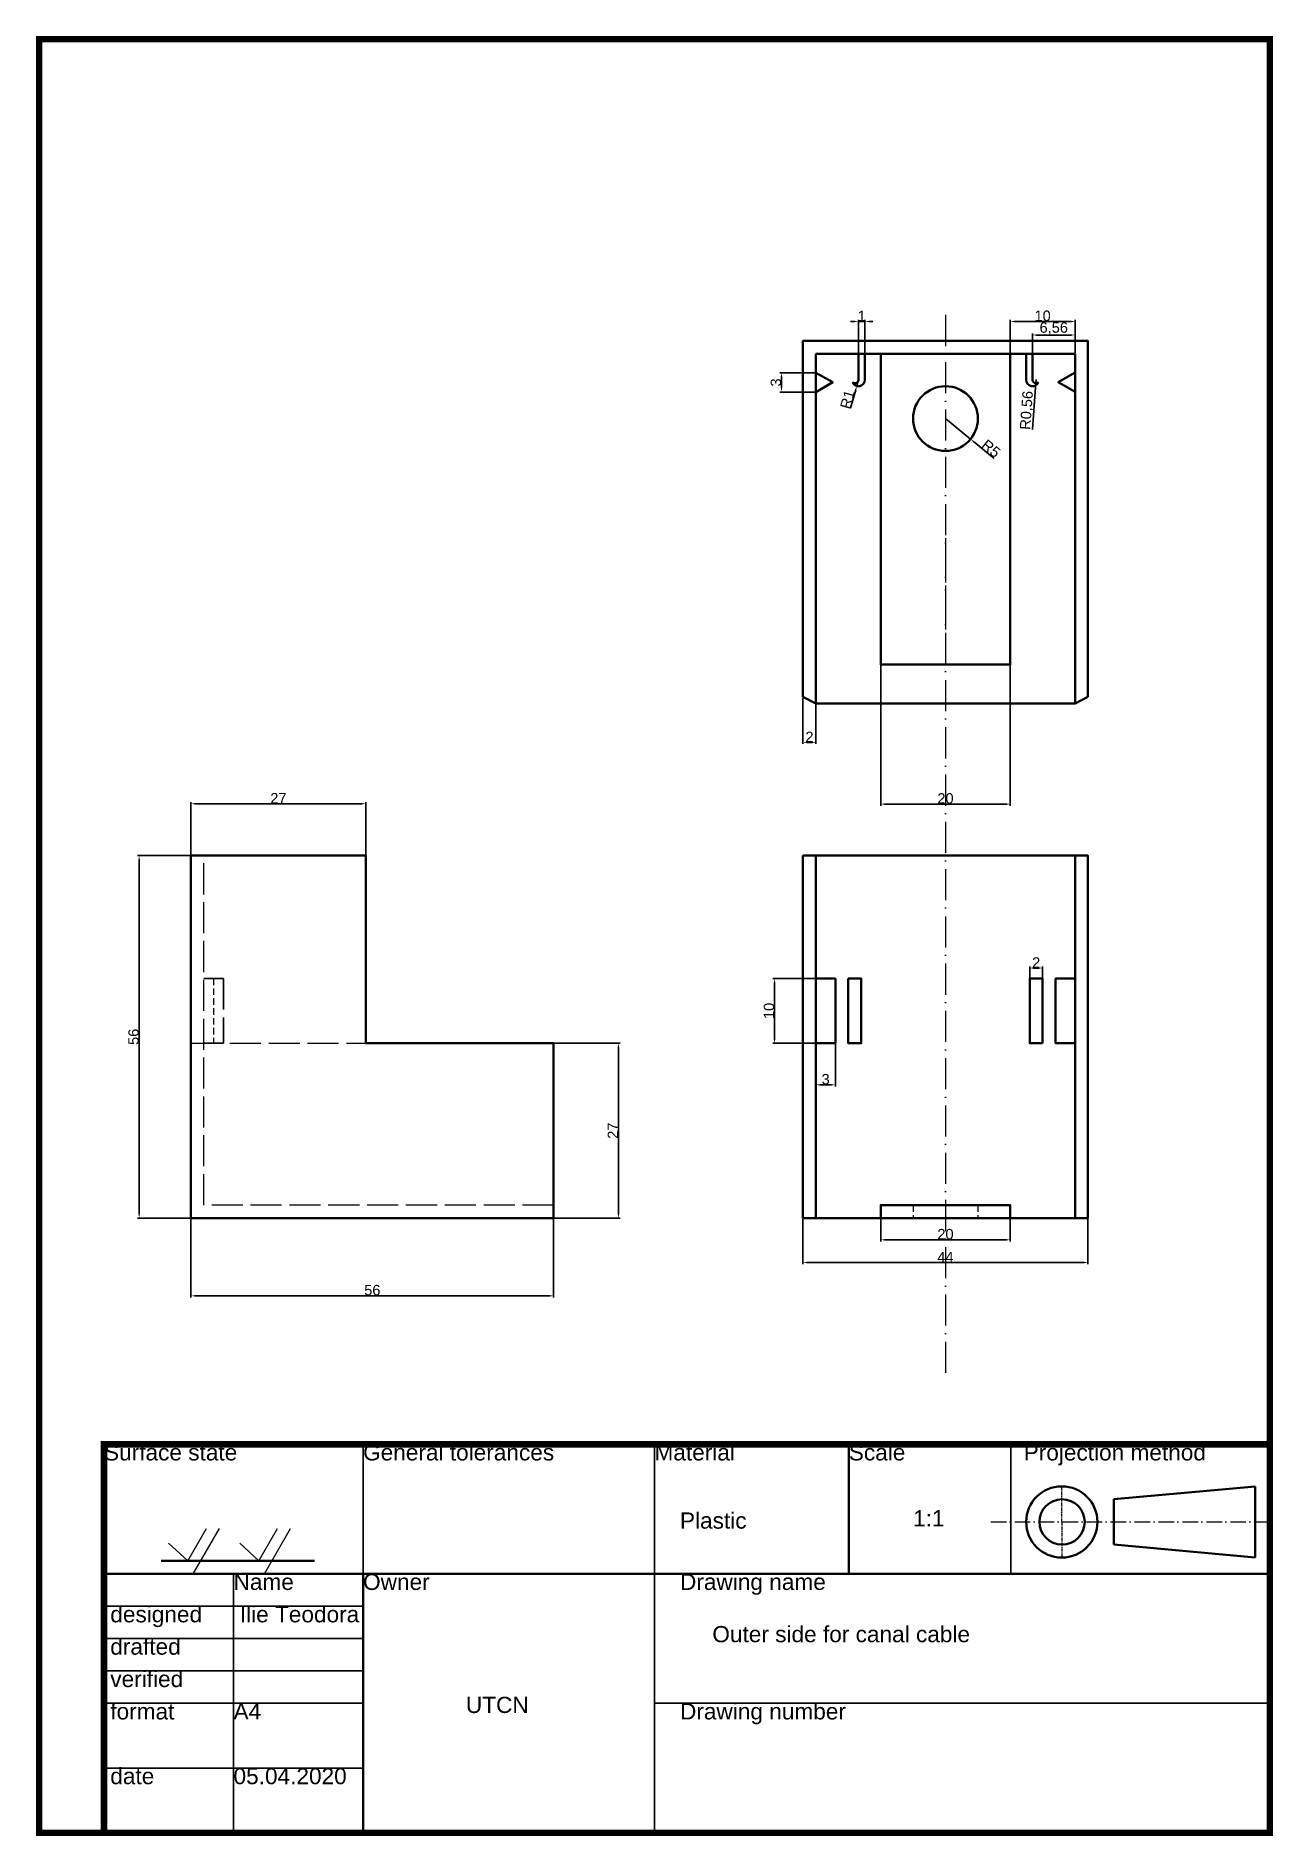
# Model space of a CAD drawing. Header units: millimetres. Extents: x 7 to 198, y 7 to 285.
import ezdxf

# ---------------------------------------------------------------- set-up
doc = ezdxf.new("R2010")
doc.units = ezdxf.units.MM
doc.header["$LTSCALE"] = 0.2
for name, pattern in [('ACAD_ISO02W100', [15, 12, -3]), ('ACAD_ISO10W100', [18, 12, -3, 0, -3]), ('DASHEDX2', [38.1, 25.4, -12.7])]:
    doc.linetypes.add(name, pattern=pattern)
doc.styles.get("Standard").update_dxf_attribs({"font": 'arial.ttf'})
doc.dimstyles.new('ISO-25', dxfattribs={"dimscale": 0.2015, "dimtxt": 8, "dimasz": 3, "dimexe": 1.25, "dimexo": 0.625, "dimgap": 0.2, "dimtad": 1, "dimtxsty": 'Standard', "dimcen": 2.5, "dimadec": 0, "dimazin": 0, "dimtfac": 1, "dimtmove": 1, "dimatfit": 3, "dimfxl": 1, "dimarcsym": 1})

# ---------------------------------------------------------------- blocks, each defined once
blk = doc.blocks.new('*D1')
at = {"color": 0, "lineweight": -2, "transparency": 16777216}
for p, q in [((30.5, 158.13), (30.5, 166.25)), ((31.1, 166), (56.9, 166)), ((57.5, 158.13), (57.5, 166.25))]:
    blk.add_line(p, q, dxfattribs=at)
at = {"color": 0, "lineweight": 0, "transparency": 16777216}
for points in [[(31.1, 166.1), (31.1, 165.9), (30.5, 166)], [(56.9, 166.1), (56.9, 165.9), (57.5, 166)]]:
    blk.add_solid(points, dxfattribs=at)
at = {"layer": 'Defpoints', "color": 0, "lineweight": 0, "transparency": 16777216}
for p in [(57.5, 166), (30.5, 158), (57.5, 158)]:
    blk.add_point(p, dxfattribs=at)
at = {"color": 0, "transparency": 16777216, "insert": (44, 166.85), "char_height": 1.612, "attachment_point": 5}
blk.add_mtext('27', dxfattribs=at)
blk = doc.blocks.new('*D3')
at = {"color": 0, "lineweight": -2, "transparency": 16777216}
for p, q in [((30.37, 158), (22.25, 158)), ((22.5, 157.4), (22.5, 102.6)), ((30.37, 102), (22.25, 102))]:
    blk.add_line(p, q, dxfattribs=at)
at = {"color": 0, "lineweight": 0, "transparency": 16777216}
for points in [[(22.4, 157.4), (22.6, 157.4), (22.5, 158)], [(22.4, 102.6), (22.6, 102.6), (22.5, 102)]]:
    blk.add_solid(points, dxfattribs=at)
at = {"layer": 'Defpoints', "color": 0, "lineweight": 0, "transparency": 16777216}
for p in [(30.5, 158), (22.5, 102), (30.5, 102)]:
    blk.add_point(p, dxfattribs=at)
at = {"color": 0, "transparency": 16777216, "insert": (21.64, 130), "char_height": 1.612, "attachment_point": 5, "rotation": 90}
blk.add_mtext('56', dxfattribs=at)
blk = doc.blocks.new('*D4')
at = {"color": 0, "lineweight": -2, "transparency": 16777216}
for p, q in [((30.5, 101.87), (30.5, 89.75)), ((86.5, 101.87), (86.5, 89.75)), ((31.1, 90), (85.9, 90))]:
    blk.add_line(p, q, dxfattribs=at)
at = {"color": 0, "lineweight": 0, "transparency": 16777216}
for points in [[(31.1, 90.1), (31.1, 89.9), (30.5, 90)], [(85.9, 90.1), (85.9, 89.9), (86.5, 90)]]:
    blk.add_solid(points, dxfattribs=at)
at = {"layer": 'Defpoints', "color": 0, "lineweight": 0, "transparency": 16777216}
for p in [(30.5, 102), (86.5, 102), (86.5, 90)]:
    blk.add_point(p, dxfattribs=at)
at = {"color": 0, "transparency": 16777216, "insert": (58.5, 90.86), "char_height": 1.612, "attachment_point": 5}
blk.add_mtext('56', dxfattribs=at)
blk = doc.blocks.new('*D5')
at = {"color": 0, "lineweight": -2, "transparency": 16777216}
for p, q in [((86.63, 129), (96.75, 129)), ((96.5, 128.4), (96.5, 102.6)), ((86.63, 102), (96.75, 102))]:
    blk.add_line(p, q, dxfattribs=at)
at = {"color": 0, "lineweight": 0, "transparency": 16777216}
for points in [[(96.4, 128.4), (96.6, 128.4), (96.5, 129)], [(96.4, 102.6), (96.6, 102.6), (96.5, 102)]]:
    blk.add_solid(points, dxfattribs=at)
at = {"layer": 'Defpoints', "color": 0, "lineweight": 0, "transparency": 16777216}
for p in [(86.5, 129), (86.5, 102), (96.5, 102)]:
    blk.add_point(p, dxfattribs=at)
at = {"color": 0, "transparency": 16777216, "insert": (95.65, 115.5), "char_height": 1.612, "attachment_point": 5, "rotation": 90}
blk.add_mtext('27', dxfattribs=at)
blk = doc.blocks.new('*D10')
at = {"color": 0, "lineweight": -2, "ltscale": 0.2, "transparency": 16777216}
for p, q in [((125, 182.36), (125, 175.23)), ((127, 181.36), (127, 175.23)), ((125.6, 175.48), (126.4, 175.48))]:
    blk.add_line(p, q, dxfattribs=at)
at = {"color": 0, "lineweight": 0, "ltscale": 0.2, "transparency": 16777216}
for points in [[(125.6, 175.59), (125.6, 175.38), (125, 175.48)], [(126.4, 175.59), (126.4, 175.38), (127, 175.48)]]:
    blk.add_solid(points, dxfattribs=at)
at = {"layer": 'Defpoints', "color": 0, "lineweight": 0, "ltscale": 0.2, "transparency": 16777216}
for p in [(125, 182.48), (127, 181.48), (127, 175.48)]:
    blk.add_point(p, dxfattribs=at)
at = {"color": 0, "lineweight": 0, "ltscale": 0.2, "transparency": 16777216, "insert": (126, 176.33), "char_height": 1.61, "attachment_point": 5}
blk.add_mtext('2', dxfattribs=at)
blk = doc.blocks.new('*D14')
at = {"color": 0, "linetype": 'ByBlock', "lineweight": -2, "ltscale": 0.2, "transparency": 16777216}
for p, q in [((147, 225.48), (150.87, 222.32)), ((154.54, 219.33), (151.34, 221.94))]:
    blk.add_line(p, q, dxfattribs=at)
at = {"color": 0, "linetype": 'ByBlock', "lineweight": 0, "ltscale": 0.2, "transparency": 16777216}
blk.add_solid([(151.4, 222.02), (151.28, 221.86), (150.87, 222.32)], dxfattribs=at)
at = {"layer": 'Defpoints', "color": 0, "linetype": 'ByBlock', "lineweight": 0, "ltscale": 0.2, "transparency": 16777216}
for p in [(147, 225.48), (150.87, 222.32)]:
    blk.add_point(p, dxfattribs=at)
at = {"color": 0, "linetype": 'ByBlock', "lineweight": 0, "ltscale": 0.2, "transparency": 16777216, "insert": (154.04, 220.85), "char_height": 1.612, "attachment_point": 5, "rotation": 320.7625}
blk.add_mtext('R5', dxfattribs=at)
blk = doc.blocks.new('*D15')
at = {"color": 0, "linetype": 'ByBlock', "lineweight": -2, "ltscale": 0.2, "transparency": 16777216}
for p, q in [((126.87, 232.56), (121.43, 232.56)), ((121.68, 231.96), (121.68, 230.17)), ((126.87, 229.57), (121.43, 229.57))]:
    blk.add_line(p, q, dxfattribs=at)
at = {"color": 0, "linetype": 'ByBlock', "lineweight": 0, "ltscale": 0.2, "transparency": 16777216}
for points in [[(121.58, 231.96), (121.78, 231.96), (121.68, 232.56)], [(121.58, 230.17), (121.78, 230.17), (121.68, 229.57)]]:
    blk.add_solid(points, dxfattribs=at)
at = {"layer": 'Defpoints', "color": 0, "linetype": 'ByBlock', "lineweight": 0, "ltscale": 0.2, "transparency": 16777216}
for p in [(127, 232.56), (121.68, 229.57), (127, 229.57)]:
    blk.add_point(p, dxfattribs=at)
at = {"color": 0, "linetype": 'ByBlock', "lineweight": 0, "ltscale": 0.2, "transparency": 16777216, "insert": (120.82, 231.06), "char_height": 1.61, "attachment_point": 5, "rotation": 90}
blk.add_mtext('3', dxfattribs=at)
blk = doc.blocks.new('*D17')
at = {"color": 0, "linetype": 'ByBlock', "lineweight": -2, "ltscale": 0.2, "transparency": 16777216}
for p, q in [((161, 231.52), (160.96, 230.96)), ((160.43, 223.78), (160.92, 230.36))]:
    blk.add_line(p, q, dxfattribs=at)
at = {"color": 0, "linetype": 'ByBlock', "lineweight": 0, "ltscale": 0.2, "transparency": 16777216}
blk.add_solid([(160.82, 230.37), (161.02, 230.35), (160.96, 230.96)], dxfattribs=at)
at = {"layer": 'Defpoints', "color": 0, "linetype": 'ByBlock', "lineweight": 0, "ltscale": 0.2, "transparency": 16777216}
for p in [(160.96, 230.96), (161, 231.52)]:
    blk.add_point(p, dxfattribs=at)
at = {"color": 0, "linetype": 'ByBlock', "lineweight": 0, "ltscale": 0.2, "transparency": 16777216, "insert": (159.64, 226.75), "char_height": 1.612, "attachment_point": 5, "rotation": 85.7934}
blk.add_mtext('R0,56', dxfattribs=at)
blk = doc.blocks.new('*D18')
at = {"color": 0, "linetype": 'ByBlock', "lineweight": -2, "ltscale": 0.2, "transparency": 16777216}
for p, q in [((137, 187.36), (137, 165.7)), ((157, 187.36), (157, 165.7)), ((137.6, 165.95), (156.4, 165.95))]:
    blk.add_line(p, q, dxfattribs=at)
at = {"color": 0, "linetype": 'ByBlock', "lineweight": 0, "ltscale": 0.2, "transparency": 16777216}
for points in [[(137.6, 166.05), (137.6, 165.85), (137, 165.95)], [(156.4, 166.05), (156.4, 165.85), (157, 165.95)]]:
    blk.add_solid(points, dxfattribs=at)
at = {"layer": 'Defpoints', "color": 0, "linetype": 'ByBlock', "lineweight": 0, "ltscale": 0.2, "transparency": 16777216}
for p in [(137, 187.48), (157, 187.48), (157, 165.95)]:
    blk.add_point(p, dxfattribs=at)
at = {"color": 0, "linetype": 'ByBlock', "lineweight": 0, "ltscale": 0.2, "transparency": 16777216, "insert": (147, 166.81), "char_height": 1.612, "attachment_point": 5}
blk.add_mtext('20', dxfattribs=at)
blk = doc.blocks.new('*D19')
at = {"color": 0, "linetype": 'ByBlock', "lineweight": -2, "ltscale": 0.2, "transparency": 16777216}
for p, q in [((126.87, 139), (120.36, 139)), ((120.62, 138.4), (120.62, 129.6)), ((126.87, 129), (120.36, 129))]:
    blk.add_line(p, q, dxfattribs=at)
at = {"color": 0, "linetype": 'ByBlock', "lineweight": 0, "ltscale": 0.2, "transparency": 16777216}
for points in [[(120.52, 138.4), (120.72, 138.4), (120.62, 139)], [(120.52, 129.6), (120.72, 129.6), (120.62, 129)]]:
    blk.add_solid(points, dxfattribs=at)
at = {"layer": 'Defpoints', "color": 0, "linetype": 'ByBlock', "lineweight": 0, "ltscale": 0.2, "transparency": 16777216}
for p in [(127, 139), (120.62, 129), (127, 129)]:
    blk.add_point(p, dxfattribs=at)
at = {"color": 0, "linetype": 'ByBlock', "lineweight": 0, "ltscale": 0.2, "transparency": 16777216, "insert": (119.75, 134), "char_height": 1.612, "attachment_point": 5, "rotation": 90}
blk.add_mtext('10', dxfattribs=at)
blk = doc.blocks.new('*D20')
at = {"color": 0, "linetype": 'ByBlock', "lineweight": -2, "ltscale": 0.2, "transparency": 16777216}
for p, q in [((127, 128.87), (127, 122.34)), ((130, 128.87), (130, 122.34)), ((127.6, 122.59), (129.4, 122.59))]:
    blk.add_line(p, q, dxfattribs=at)
at = {"color": 0, "linetype": 'ByBlock', "lineweight": 0, "ltscale": 0.2, "transparency": 16777216}
for points in [[(127.6, 122.69), (127.6, 122.49), (127, 122.59)], [(129.4, 122.69), (129.4, 122.49), (130, 122.59)]]:
    blk.add_solid(points, dxfattribs=at)
at = {"layer": 'Defpoints', "color": 0, "linetype": 'ByBlock', "lineweight": 0, "ltscale": 0.2, "transparency": 16777216}
for p in [(127, 129), (130, 129), (130, 122.59)]:
    blk.add_point(p, dxfattribs=at)
at = {"color": 0, "linetype": 'ByBlock', "lineweight": 0, "ltscale": 0.2, "transparency": 16777216, "insert": (128.5, 123.45), "char_height": 1.61, "attachment_point": 5}
blk.add_mtext('3', dxfattribs=at)
blk = doc.blocks.new('*D21')
at = {"color": 0, "linetype": 'ByBlock', "lineweight": -2, "ltscale": 0.2, "transparency": 16777216}
for p, q in [((160, 139.13), (160, 140.87)), ((160.6, 140.62), (161.4, 140.62)), ((162, 139.13), (162, 140.87))]:
    blk.add_line(p, q, dxfattribs=at)
at = {"color": 0, "linetype": 'ByBlock', "lineweight": 0, "ltscale": 0.2, "transparency": 16777216}
for points in [[(160.6, 140.72), (160.6, 140.52), (160, 140.62)], [(161.4, 140.72), (161.4, 140.52), (162, 140.62)]]:
    blk.add_solid(points, dxfattribs=at)
at = {"layer": 'Defpoints', "color": 0, "linetype": 'ByBlock', "lineweight": 0, "ltscale": 0.2, "transparency": 16777216}
for p in [(162, 140.62), (160, 139), (162, 139)]:
    blk.add_point(p, dxfattribs=at)
at = {"color": 0, "linetype": 'ByBlock', "lineweight": 0, "ltscale": 0.2, "transparency": 16777216, "insert": (161, 141.47), "char_height": 1.61, "attachment_point": 5}
blk.add_mtext('2', dxfattribs=at)
blk = doc.blocks.new('*D22')
at = {"color": 0, "linetype": 'ByBlock', "lineweight": -2, "ltscale": 0.2, "transparency": 16777216}
for p, q in [((137, 101.87), (137, 98.4)), ((157, 101.87), (157, 98.4)), ((137.6, 98.65), (156.4, 98.65))]:
    blk.add_line(p, q, dxfattribs=at)
at = {"color": 0, "linetype": 'ByBlock', "lineweight": 0, "ltscale": 0.2, "transparency": 16777216}
for points in [[(137.6, 98.75), (137.6, 98.55), (137, 98.65)], [(156.4, 98.75), (156.4, 98.55), (157, 98.65)]]:
    blk.add_solid(points, dxfattribs=at)
at = {"layer": 'Defpoints', "color": 0, "linetype": 'ByBlock', "lineweight": 0, "ltscale": 0.2, "transparency": 16777216}
for p in [(137, 102), (157, 102), (157, 98.65)]:
    blk.add_point(p, dxfattribs=at)
at = {"color": 0, "linetype": 'ByBlock', "lineweight": 0, "ltscale": 0.2, "transparency": 16777216, "insert": (147, 99.51), "char_height": 1.612, "attachment_point": 5}
blk.add_mtext('20', dxfattribs=at)
blk = doc.blocks.new('*D27')
at = {"color": 0, "linetype": 'ByBlock', "lineweight": -2, "ltscale": 0.2, "transparency": 16777216}
for p, q in [((157, 235.61), (157, 240.74)), ((157.6, 240.48), (166.4, 240.48)), ((167, 235.61), (167, 240.74))]:
    blk.add_line(p, q, dxfattribs=at)
at = {"color": 0, "linetype": 'ByBlock', "lineweight": 0, "ltscale": 0.2, "transparency": 16777216}
for points in [[(157.6, 240.59), (157.6, 240.38), (157, 240.48)], [(166.4, 240.59), (166.4, 240.38), (167, 240.48)]]:
    blk.add_solid(points, dxfattribs=at)
at = {"layer": 'Defpoints', "color": 0, "linetype": 'ByBlock', "lineweight": 0, "ltscale": 0.2, "transparency": 16777216}
for p in [(167, 240.48), (157, 235.48), (167, 235.48)]:
    blk.add_point(p, dxfattribs=at)
at = {"color": 0, "linetype": 'ByBlock', "lineweight": 0, "ltscale": 0.2, "transparency": 16777216, "insert": (162, 241.35), "char_height": 1.612, "attachment_point": 5}
blk.add_mtext('10', dxfattribs=at)
blk = doc.blocks.new('*D31')
at = {"color": 0, "linetype": 'ByBlock', "lineweight": -2, "ltscale": 0.2, "transparency": 16777216}
for p, q in [((160.44, 235.61), (160.44, 238.64)), ((161.04, 238.39), (166.4, 238.39)), ((167, 235.61), (167, 238.64))]:
    blk.add_line(p, q, dxfattribs=at)
at = {"color": 0, "linetype": 'ByBlock', "lineweight": 0, "ltscale": 0.2, "transparency": 16777216}
for points in [[(161.04, 238.49), (161.04, 238.29), (160.44, 238.39)], [(166.4, 238.49), (166.4, 238.29), (167, 238.39)]]:
    blk.add_solid(points, dxfattribs=at)
at = {"layer": 'Defpoints', "color": 0, "linetype": 'ByBlock', "lineweight": 0, "ltscale": 0.2, "transparency": 16777216}
for p in [(167, 238.39), (160.44, 235.48), (167, 235.48)]:
    blk.add_point(p, dxfattribs=at)
at = {"color": 0, "linetype": 'ByBlock', "lineweight": 0, "ltscale": 0.2, "transparency": 16777216, "insert": (163.72, 239.4), "char_height": 1.612, "attachment_point": 5}
blk.add_mtext('6,56', dxfattribs=at)
blk = doc.blocks.new('*D32')
at = {"color": 0, "linetype": 'ByBlock', "lineweight": -2, "ltscale": 0.2, "transparency": 16777216}
for p, q in [((132.96, 240.48), (132.36, 240.48)), ((133.56, 235.61), (133.56, 240.74)), ((133.56, 240.48), (134.56, 240.48)), ((134.56, 235.61), (134.56, 240.74)), ((135.17, 240.48), (135.77, 240.48))]:
    blk.add_line(p, q, dxfattribs=at)
at = {"color": 0, "linetype": 'ByBlock', "lineweight": 0, "ltscale": 0.2, "transparency": 16777216}
for points in [[(132.96, 240.59), (132.96, 240.38), (133.56, 240.48)], [(135.17, 240.59), (135.17, 240.38), (134.56, 240.48)]]:
    blk.add_solid(points, dxfattribs=at)
at = {"layer": 'Defpoints', "color": 0, "linetype": 'ByBlock', "lineweight": 0, "ltscale": 0.2, "transparency": 16777216}
for p in [(134.56, 240.48), (133.56, 235.48), (134.56, 235.48)]:
    blk.add_point(p, dxfattribs=at)
at = {"color": 0, "linetype": 'ByBlock', "lineweight": 0, "ltscale": 0.2, "transparency": 16777216, "insert": (134.06, 241.33), "char_height": 1.61, "attachment_point": 5}
blk.add_mtext('1', dxfattribs=at)
blk = doc.blocks.new('*D33')
at = {"color": 0, "linetype": 'ByBlock', "lineweight": -2, "ltscale": 0.2, "transparency": 16777216}
for p, q in [((133.56, 231.48), (133.3, 230.52)), ((132.35, 227.07), (133.14, 229.94))]:
    blk.add_line(p, q, dxfattribs=at)
at = {"color": 0, "linetype": 'ByBlock', "lineweight": 0, "ltscale": 0.2, "transparency": 16777216}
blk.add_solid([(133.04, 229.96), (133.24, 229.91), (133.3, 230.52)], dxfattribs=at)
at = {"layer": 'Defpoints', "color": 0, "linetype": 'ByBlock', "lineweight": 0, "ltscale": 0.2, "transparency": 16777216}
for p in [(133.56, 231.48), (133.3, 230.52)]:
    blk.add_point(p, dxfattribs=at)
at = {"color": 0, "linetype": 'ByBlock', "lineweight": 0, "ltscale": 0.2, "transparency": 16777216, "insert": (131.85, 228.44), "char_height": 1.612, "attachment_point": 5, "rotation": 74.6332}
blk.add_mtext('R1', dxfattribs=at)
blk = doc.blocks.new('*D34')
at = {"color": 0, "linetype": 'ByBlock', "lineweight": -2, "ltscale": 0.2, "transparency": 16777216}
for p, q in [((125, 101.87), (125, 94.88)), ((169, 101.87), (169, 94.88)), ((125.6, 95.13), (168.4, 95.13))]:
    blk.add_line(p, q, dxfattribs=at)
at = {"color": 0, "linetype": 'ByBlock', "lineweight": 0, "ltscale": 0.2, "transparency": 16777216}
for points in [[(125.6, 95.24), (125.6, 95.03), (125, 95.13)], [(168.4, 95.24), (168.4, 95.03), (169, 95.13)]]:
    blk.add_solid(points, dxfattribs=at)
at = {"layer": 'Defpoints', "color": 0, "linetype": 'ByBlock', "lineweight": 0, "ltscale": 0.2, "transparency": 16777216}
for p in [(125, 102), (169, 102), (169, 95.13)]:
    blk.add_point(p, dxfattribs=at)
at = {"color": 0, "linetype": 'ByBlock', "lineweight": 0, "ltscale": 0.2, "transparency": 16777216, "insert": (147, 95.98), "char_height": 1.612, "attachment_point": 5}
blk.add_mtext('44', dxfattribs=at)

msp = doc.modelspace()

# ---------------------------------------------------------------- linework, layer by layer
at = {"linetype": 'ACAD_ISO10W100', "lineweight": 15, "ltscale": 2}
for p, q in [((147, 241.485), (147, 192.485)), ((147, 207), (147, 77))]:
    msp.add_line(p, q, dxfattribs=at)
at = {"lineweight": 35, "ltscale": 2}
for p, q in [((127, 235.485), (167, 235.485)), ((127, 235.485), (147, 235.485)), ((133.564, 235.485), (134.564, 235.485)), ((133.564, 231.485), (133.564, 235.485)), ((134.564, 235.485), (134.564, 231.485)), ((159.44, 235.485), (159.44, 231.485)), ((160.44, 231.485), (160.44, 235.485)), ((161.599, 235.485), (160.599, 235.485)), ((167, 181.485), (167, 235.485)), ((133.564, 230.485), (133.564, 230.485)), ((160.441, 230.485), (160.441, 230.485)), ((125, 182.485), (127, 181.485)), ((169, 182.485), (167, 181.485)), ((127, 158), (127, 102)), ((167, 102), (167, 158))]:
    msp.add_line(p, q, dxfattribs=at)
at = {"linetype": 'ACAD_ISO02W100', "lineweight": 0, "ltscale": 2}
for p, q in [((32.5, 104), (32.5, 158)), ((30.5, 129), (57.5, 129)), ((86.5, 104), (32.5, 104))]:
    msp.add_line(p, q, dxfattribs=at)
at = {"linetype": 'DASHEDX2', "lineweight": 0, "ltscale": 0.2}
for p, q in [((34, 139), (34, 129)), ((142, 104), (142, 102)), ((152, 104), (152, 102))]:
    msp.add_line(p, q, dxfattribs=at)
for p, q in [((57.071, 67.071), (57.071, 47.071)), ((102.071, 67.071), (102.071, 47.071)), ((157.071, 67.071), (157.071, 47.071)), ((37.071, 47.071), (37.071, 7.071)), ((102.071, 7.071), (102.071, 47.071)), ((17.071, 42.071), (57.071, 42.071)), ((17.071, 37.071), (57.071, 37.071)), ((17.071, 32.071), (57.071, 32.071)), ((57.071, 27.071), (17.071, 27.071)), ((197.071, 27.071), (102.071, 27.071)), ((17.071, 17.071), (57.071, 17.071))]:
    msp.add_line(p, q)
at = {"lineweight": 35}
for p, q in [((132.071, 67.071), (132.071, 47.071)), ((197.071, 47.071), (17.071, 47.071)), ((57.071, 47.071), (57.071, 7.071))]:
    msp.add_line(p, q, dxfattribs=at)
at = {"linetype": 'ACAD_ISO10W100', "lineweight": 0, "ltscale": 0.2}
for q in [(164.962, 60.571), (164.962, 49.571)]:
    msp.add_line((164.962, 55.071), q, dxfattribs=at)
at = {"linetype": 'ByBlock', "lineweight": 35, "ltscale": 0.2}
for p, q in [((173, 58.571), (194.83, 60.571)), ((173, 51.571), (173, 58.571)), ((194.83, 60.571), (194.83, 49.571)), ((194.83, 49.571), (173, 51.571)), ((25.898, 49.071), (49.562, 49.071))]:
    msp.add_line(p, q, dxfattribs=at)
at = {"linetype": 'ByBlock', "lineweight": 0, "ltscale": 0.2}
for p, q in [((30, 49.071), (32.884, 54.067)), ((30.845, 47.071), (34.884, 54.067)), ((41, 49.071), (43.884, 54.067)), ((41.845, 47.071), (45.884, 54.067)), ((27.05, 51.773), (30, 49.071)), ((38.05, 51.773), (41, 49.071))]:
    msp.add_line(p, q, dxfattribs=at)
at = {"linetype": 'ACAD_ISO10W100', "lineweight": 0}
msp.add_line((154, 55.071), (197.071, 55.071), dxfattribs=at)
at = {"lineweight": 35, "ltscale": 0.35, "const_width": 1}
for points in [[(7.071, 7.071), (197.071, 7.071), (197.071, 284.071), (7.071, 284.071)], [(197.071, 7.071), (17.071, 7.071), (17.071, 67.071), (197.071, 67.071)]]:
    msp.add_lwpolyline(points, close=True, dxfattribs=at)
at = {"lineweight": 35, "ltscale": 2}
for points in [[(125, 182.485), (125, 237.485), (169, 237.485), (169, 182.485)], [(127, 181.485), (127, 235.485)], [(137, 235.485), (137, 187.485), (157, 187.485), (157, 235.485)], [(126.98, 232.574), (129.586, 231.087), (127, 229.566), (127, 232.563)], [(167.02, 229.598), (164.414, 231.085), (167, 232.606), (167, 229.609)], [(167, 181.485), (127, 181.485)], [(30.5, 102), (30.5, 102), (30.5, 158), (57.5, 158), (57.5, 129), (86.5, 129), (86.5, 102), (30.5, 102)], [(125, 102), (125, 158), (169, 158), (169, 102), (125, 102)], [(127, 139), (130, 139), (130, 129), (127, 129)], [(167, 139), (164, 139), (164, 129), (167, 129)], [(137, 102), (137, 104), (157, 104), (157, 102)]]:
    msp.add_lwpolyline(points, dxfattribs=at)
at = {"linetype": 'ACAD_ISO02W100', "lineweight": -3, "ltscale": 2}
msp.add_lwpolyline([(32.5, 139), (35.5, 139), (35.5, 129), (32.5, 129)], dxfattribs=at)
at = {"lineweight": 35, "ltscale": 2}
for points in [[(132, 139), (134, 139), (134, 129), (132, 129)], [(162, 129), (160, 129), (160, 139), (162, 139)]]:
    msp.add_lwpolyline(points, close=True, dxfattribs=at)
msp.add_lwpolyline([(197.071, 7.071), (197.071, 7.071), (197.071, 47.071), (197.071, 47.071)], close=True)
msp.add_circle((147, 225.485), 5, dxfattribs=at)
at = {"linetype": 'ByBlock', "lineweight": 35, "ltscale": 0.2}
for centre, radius in [((164.962, 55.071), 5.5), ((164.997, 55.071), 3.5)]:
    msp.add_circle(centre, radius, dxfattribs=at)
at = {"lineweight": 35, "ltscale": 2}
for centre, radius, start, end in [((133.001, 231.525), 0.564, 231.17481, 4.09506), ((133.564, 231.485), 1, 203.53987, 0), ((160.44, 231.485), 1, 180, 336.46013), ((161.003, 231.525), 0.564, 175.90494, 308.82519)]:
    msp.add_arc(centre, radius, start, end, dxfattribs=at)

# ---------------------------------------------------------------- texts
at = {"linetype": 'ByBlock', "lineweight": 0, "ltscale": 0.2, "char_height": 2.5, "attachment_point": 1}
for s, width, insert in [('{\\fArial|b0|i0|c238|p34;Surface state}', 40, (17.071, 67.071)), ('{\\fArial|b0|i0|c238|p34;General tolerances}', 45, (57.071, 67.071)), ('{\\fArial|b0|i0|c238|p34;Scale}', 25, (132.071, 67.071)), ('{\\fArial|b0|i0|c238|p34;Name}', 20, (37.071, 47.071)), ('{\\fArial|b0|i0|c238|p34;Owner}', 45, (57.071, 47.071)), ('{\\fArial|b0|i0|c238|p34;  Drawing name}', 70.88431, (104.071, 47.071)), ('{\\fArial|b0|i0|c238|p34; designed}', 20, (17.071, 42.071)), ('{\\fArial|b0|i0|c238|p34; Ilie Teodora}', 20, (37.071, 42.071)), ('{\\fArial|b0|i0|c238|p34;Outer side for canal cable}', 62, (111, 39)), ('{\\fArial|b0|i0|c238|p34; drafted}', 20, (17.071, 37.071)), ('{\\fArial|b0|i0|c238|p34; verified}', 20, (17.071, 32.071)), ('{\\fArial|b0|i0|c238|p34;  Drawing number}', 52.39187, (104.071, 27.071)), ('{\\fArial|b0|i0|c238|p34; date}', 20, (17.071, 17.071))]:
    msp.add_mtext_dynamic_manual_height_columns(s, width=width, gutter_width=12.5, heights=[0], dxfattribs=dict(at, insert=insert))
at = {"char_height": 2.5, "attachment_point": 1}
for s, width, heights, insert in [('Material', 30, [4.440892098500626e-16], (102.071, 67.071)), ('{\\fArial|b0|i0|c238|p34;Projection method}', 40, [0], (159.071, 67.071)), ('Plastic', 30, [0], (106, 56.541)), ('1:1', 14, [0], (142, 56.906)), ('{\\fArial|b0|i0|c238|p34;    UTCN}', 45, [4.440892098500626e-16], (69.071, 28.071)), ('{\\fArial|b0|i0|c238|p34; f}ormat', 20, [0], (17.071, 27.071)), ('A4', 20, [0], (37.071, 27.071)), ('05.04.2020', 20, [0], (37.071, 17.071))]:
    msp.add_mtext_dynamic_manual_height_columns(s, width=width, gutter_width=12.5, heights=heights, dxfattribs=dict(at, insert=insert))

# ---------------------------------------------------------------- dimensions: what is measured, and where the dimension line sits
at = {"linetype": 'ByBlock', "lineweight": 0, "ltscale": 0.2}
for base, p1, p2, picture, middle in [((134.564, 240.485), (133.564, 235.485), (134.564, 235.485), '*D32', (134.064, 241.334)), ((167, 240.485), (157, 235.485), (167, 235.485), '*D27', (162, 241.348)), ((167, 238.386), (160.44, 235.485), (167, 235.485), '*D31', (163.72, 239.395)), ((157, 165.952), (137, 187.485), (157, 187.485), '*D18', (147, 166.815)), ((162, 140.618), (160, 139), (162, 139), '*D21', (161, 141.467)), ((130, 122.59), (127, 129), (130, 129), '*D20', (128.5, 123.454)), ((169, 95.135), (125, 102), (169, 102), '*D34', (147, 95.981)), ((157, 98.652), (137, 102), (157, 102), '*D22', (147, 99.515))]:
    dim = msp.add_linear_dim(base=base, p1=p1, p2=p2, dimstyle='ISO-25', dxfattribs=at)
    dim.commit()
    dim.dimension.update_dxf_attribs({"geometry": picture, "text_midpoint": middle})
for base, p1, p2, picture, middle in [((121.681, 229.566), (127, 232.563), (127, 229.566), '*D15', (120.817, 231.065)), ((120.617, 129), (127, 139), (127, 129), '*D19', (119.753, 134))]:
    dim = msp.add_linear_dim(base=base, p1=p1, p2=p2, angle=90, dimstyle='ISO-25', dxfattribs=at)
    dim.commit()
    dim.dimension.update_dxf_attribs({"geometry": picture, "text_midpoint": middle})
dim = msp.add_radius_dim(center=(133.564, 231.485), mpoint=(133.299, 230.52), dimstyle='ISO-25', dxfattribs=at)
dim.commit()
dim.dimension.update_dxf_attribs({"geometry": '*D33', "text_midpoint": (131.846, 228.438)})
for center, mpoint, picture, middle in [((161.003, 231.525), (160.962, 230.962), '*D17', (160.646, 226.673)), ((147, 225.485), (150.873, 222.322), '*D14', (153.496, 220.18))]:
    dim = msp.add_radius_dim(center=center, mpoint=mpoint, dimstyle='ISO-25', dxfattribs=at)
    dim.commit()
    dim.dimension.update_dxf_attribs({"geometry": picture, "text_midpoint": middle, "dimtype": 164})
at = {"lineweight": 0, "ltscale": 0.2}
dim = msp.add_linear_dim(base=(127, 175.485), p1=(125, 182.485), p2=(127, 181.485), dimstyle='ISO-25', dxfattribs=at)
dim.commit()
dim.dimension.update_dxf_attribs({"geometry": '*D10', "text_midpoint": (126, 176.334)})
for base, p1, p2, picture, middle in [((57.5, 166), (30.5, 158), (57.5, 158), '*D1', (44, 166.85)), ((86.5, 90), (30.5, 102), (86.5, 102), '*D4', (58.5, 90.863))]:
    dim = msp.add_linear_dim(base=base, p1=p1, p2=p2, dimstyle='ISO-25')
    dim.commit()
    dim.dimension.update_dxf_attribs({"geometry": picture, "text_midpoint": middle})
for base, p1, p2, picture, middle in [((22.5, 102), (30.5, 158), (30.5, 102), '*D3', (21.637, 130)), ((96.5, 102), (86.5, 129), (86.5, 102), '*D5', (95.65, 115.5))]:
    dim = msp.add_linear_dim(base=base, p1=p1, p2=p2, angle=90, dimstyle='ISO-25')
    dim.commit()
    dim.dimension.update_dxf_attribs({"geometry": picture, "text_midpoint": middle})

doc.saveas('drawing.dxf')
